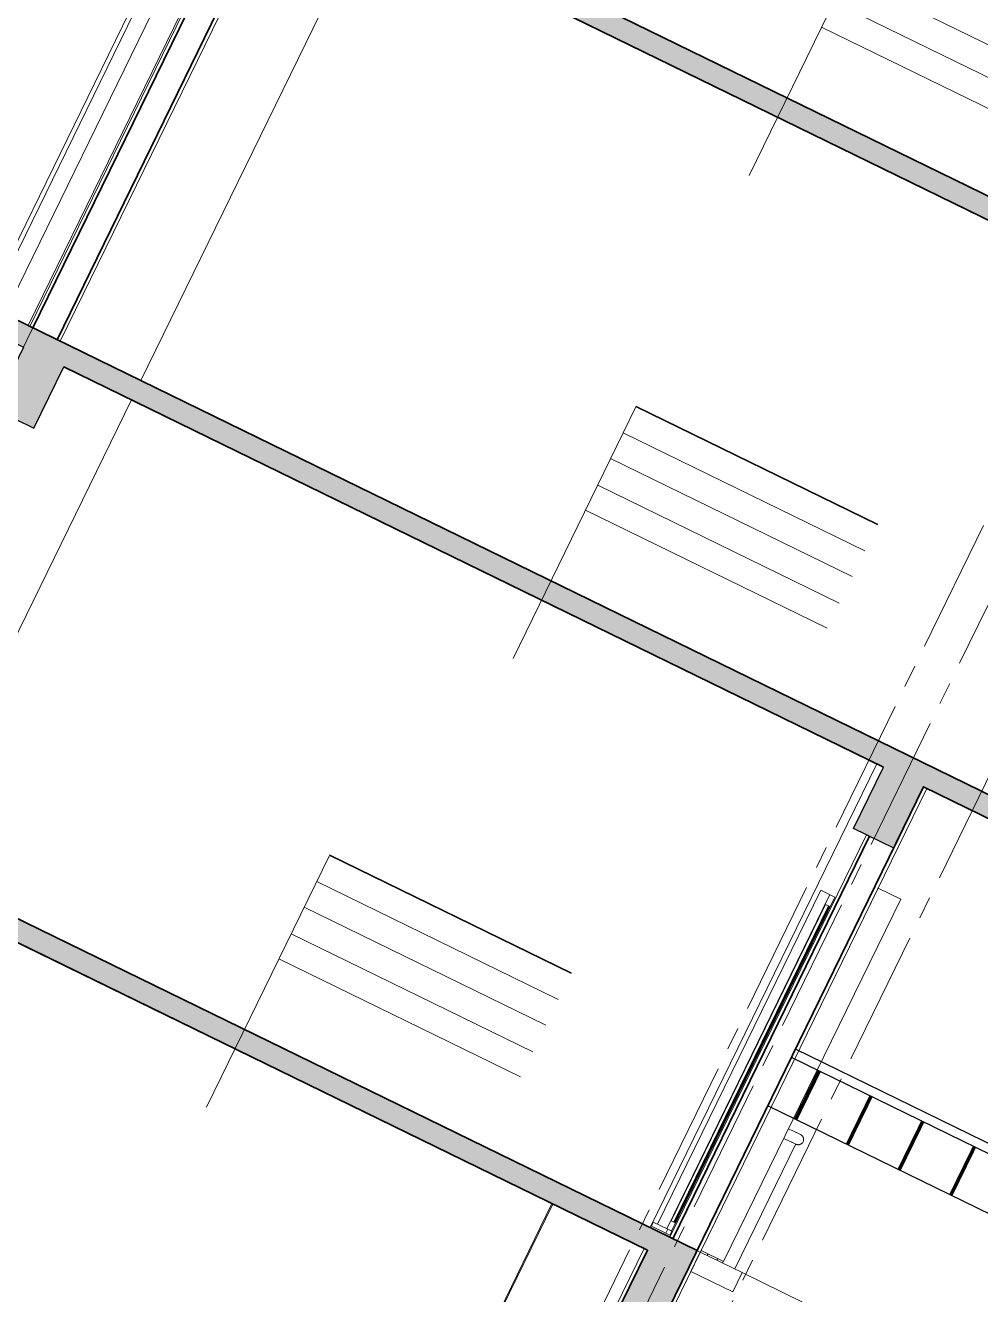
# Model space of a CAD drawing. Header units: millimetres. Extents: x 1373 to 40779, y 1939 to 6439.
# Drawn here: x 4566.8 to 4700.1, y 5705.4 to 5882.4 of the extents above; entities that cross this region are included whole.
import ezdxf

# ---------------------------------------------------------------- set-up
doc = ezdxf.new("R2010")
doc.units = ezdxf.units.MM
doc.linetypes.add('IMPORT-CENTER2', pattern=[112.5, 75, -12.5, 12.5, -12.5])
for name, color, linetype, lineweight in [('A-DETL', 6, 'Continuous', 30), ('A-DETL-GENF', 92, 'Continuous', 18), ('A-DOOR', 31, 'Continuous', 18), ('A-DOOR-FRAM', 31, 'Continuous', 18), ('A-FLOR-FNSH', 192, 'Continuous', 35), ('A-GLAZ', 151, 'Continuous', 18), ('A-WALL', 20, 'Continuous', 9), ('A-WALL-FNSH', 113, 'Continuous', 18), ('HESAPLAMALAR', 2, 'Continuous', 30), ('S-COLS', 52, 'Continuous', 9), ('S-GRID', 252, 'IMPORT-CENTER2', 5), ('YAZI', 2, 'Continuous', 18)]:
    doc.layers.add(name, color=color, linetype=linetype, lineweight=lineweight)
pattern_1 = [(45, (-21729.413, 4039.7565), (-4.490128, 4.490128), []), (45, (-21724.923, 4039.7565), (-4.490128, 4.490128), [3.175, -1.5875])]

# ---------------------------------------------------------------- blocks, each defined once
blk = doc.blocks.new('Tpl Variable Casement1 - _FRANSUZ-V25-Schnitt 0')
at = {"layer": 'A-GLAZ'}
for p, q in [((485.02, 26), (471.01, 26)), ((471.01, 26), (471.01, -199)), ((485.02, -199), (485.02, 26)), ((448.42, 11), (448.42, -196.5)), ((448.68, -191.5), (448.68, 5)), ((448.68, 5), (450.89, 5)), ((450.48, 5), (450.48, -191.5)), ((450.89, 4.01), (450.52, 4.01)), ((450.52, 4.01), (450.89, 3.77)), ((450.52, 4.01), (450.52, -189.71)), ((450.89, 5), (450.89, -191.5)), ((451.14, -191.5), (451.14, 5)), ((451.14, 5), (451.44, 5)), ((492.37, -116.47), (485.02, -116.47)), ((492.37, -116.47), (489.61, -116.47)), ((485.02, -122.47), (492.37, -122.47)), ((489.61, -122.47), (492.37, -122.47)), ((492.37, -122.36), (492.37, -200)), ((450.52, -189.71), (450.89, -189.47)), ((450.89, -189.71), (450.52, -189.71)), ((440.12, -196.5), (449.03, -196.5)), ((440.12, -199), (440.12, -196.5)), ((450.89, -191.5), (448.68, -191.5)), ((449.03, -196.5), (451.53, -196.5)), ((449.03, -196.5), (449.03, -199)), ((451.42, -191.5), (451.14, -191.5)), ((451.53, -196.5), (451.53, -199)), ((449.03, -199), (440.12, -199)), ((451.53, -199), (449.03, -199)), ((471.01, -199), (485.02, -199)), ((497.03, -200), (471.01, -200)), ((471.01, -200), (471.01, -212)), ((475.28, -199), (475.28, -200)), ((475.35, -200), (475.35, -199)), ((481.34, -200), (481.34, -199)), ((484.74, -199), (484.74, -200)), ((484.81, -200), (484.81, -199)), ((497.03, -212), (497.03, -200)), ((471.01, -212), (497.03, -212))]:
    blk.add_line(p, q, dxfattribs=at)
for points, knots in [([(492.37, -116.47), (492.44, -116.47), (492.57, -116.47), (492.78, -116.49), (492.98, -116.52), (493.18, -116.57), (493.37, -116.63), (493.56, -116.7), (493.75, -116.78), (493.93, -116.87), (494.11, -116.97), (494.33, -117.13), (494.53, -117.3), (494.72, -117.49), (494.89, -117.69), (495.08, -117.96), (495.26, -118.32), (495.44, -118.81), (495.49, -119.21), (495.49, -119.47)], [0.5, 0.5, 0.5, 0.5, 0.5208333, 0.5416667, 0.5625, 0.5833333, 0.6041667, 0.625, 0.6458333, 0.6666667, 0.6875, 0.7083333, 0.75, 0.7708333, 0.7916667, 0.8333333, 0.875, 0.9166667, 1, 1, 1, 1]), ([(495.49, -119.47), (495.49, -119.73), (495.44, -120.12), (495.26, -120.62), (495.08, -120.97), (494.89, -121.25), (494.72, -121.45), (494.53, -121.64), (494.28, -121.86), (493.99, -122.04), (493.75, -122.16), (493.56, -122.24), (493.37, -122.31), (493.18, -122.37), (492.98, -122.41), (492.78, -122.45), (492.57, -122.46), (492.44, -122.47), (492.37, -122.47)], [0, 0, 0, 0, 0.0833333, 0.125, 0.1666667, 0.2083333, 0.2291667, 0.25, 0.2916667, 0.3333333, 0.3541667, 0.375, 0.3958333, 0.4166667, 0.4375, 0.4583333, 0.4791667, 0.5, 0.5, 0.5, 0.5])]:
    blk.add_open_spline(points, degree=3, knots=knots, dxfattribs=at)
blk = doc.blocks.new('STB Stütze - rechteckig - 35-70-2122864-Schnitt 0')
at = {"layer": 'S-COLS'}
blk.add_line((385.25, -212), (385.25, -500), dxfattribs=at)
blk = doc.blocks.new('_MB_KAPI_CAMLI_B - _m_kapı_100_camlı-1990218-Schnitt 0')
at = {"layer": 'A-DOOR-FRAM'}
for p in [(-92.96, 400), (-91.96, 617.5)]:
    blk.add_line(p, (-92.96, 617.5), dxfattribs=at)
blk = doc.blocks.new('KOEWKOEW')
at = {"layer": 'YAZI', "linetype": 'Continuous', "lineweight": 0}
for p, q in [((28185.88, 4635.87), (28335.91, 4635.87)), ((28185.88, 4635.87), (28185.96, 4479.1)), ((28335.91, 4635.43), (28185.88, 4635.43)), ((28335.91, 4619.25), (28185.88, 4619.25)), ((28335.91, 4603.25), (28185.88, 4603.25)), ((28335.91, 4586.84), (28185.88, 4586.84)), ((28335.91, 4571.25), (28185.86, 4571.25))]:
    blk.add_line(p, q, dxfattribs=at)
blk = doc.blocks.new('A$C189a16f2')
at = {"layer": 'A-DETL-GENF'}
h = blk.add_hatch(dxfattribs=at)
h.set_pattern_fill('ANSI33', color=153, style=0)
h.set_pattern_definition(pattern_1)
h.paths.add_polyline_path([(723.51, 1278.02), (748.51, 1278.02), (748.51, 1316.02), (1274.79, 1316.02), (1274.79, 1278.02), (1299.79, 1278.02), (1299.79, 1328.02), (723.51, 1328.02), (572.04, 1328.02), (572.04, 1316.02), (723.51, 1316.02)])
h.paths.add_polyline_path([(1739.79, 1316.02), (2248.76, 1316.02), (2248.76, 1278.02), (2273.76, 1278.02), (2273.76, 1316.02), (2373.85, 1316.02), (2373.85, 1328.02), (1564.79, 1328.02), (1564.79, 1316.02), (1714.79, 1316.02), (1714.79, 1278.02), (1739.79, 1278.02)])
h = blk.add_hatch(dxfattribs=at)
h.set_pattern_fill('ANSI33', color=153, style=0)
h.set_pattern_definition(pattern_1)
h.paths.add_polyline_path([(1714.79, 978.02), (1739.79, 978.02), (1739.79, 1016.02), (2248.76, 1016.02), (2248.76, 978.02), (2273.76, 978.02), (2273.76, 1016.02), (2373.85, 1016.02), (2373.85, 1028.02), (1564.79, 1028.02), (1564.79, 1016.02), (1714.79, 1016.02)])
h.paths.add_polyline_path([(1299.79, 1028.02), (723.51, 1028.02), (572.04, 1028.02), (572.04, 1016.02), (723.51, 1016.02), (723.51, 978.02), (748.51, 978.02), (748.51, 1016.02), (1274.79, 1016.02), (1274.79, 978.02), (1299.79, 978.02)])
h = blk.add_hatch(dxfattribs=at)
h.set_pattern_fill('ANSI33', color=153, style=0)
h.set_pattern_definition(pattern_1)
h.paths.add_polyline_path([(748.52, 428.02), (748.52, 716.02), (1274.79, 716.02), (1274.79, 678.02), (1299.79, 678.02), (1299.79, 728.02), (748.52, 728.02), (723.51, 728.02), (723.52, 428.02), (673.52, 428.02), (673.52, 368.02), (2274.02, 368.02), (2274.02, 398.02), (2560.06, 398.02), (2574.04, 398.02), (2574.04, 428.02), (2574.04, 728.02), (2549.02, 728.02), (2549.02, 428.02), (2273.76, 428.02), (2273.76, 728.02), (2248.73, 728.02), (1564.79, 728.02), (1564.79, 716.02), (1714.79, 716.02), (1714.79, 678.02), (1739.79, 678.02), (1739.79, 716.02), (2248.73, 716.02), (2248.73, 428.02)])
at = {"layer": 'A-DETL'}
for points in [[(2373.85, 1328.02), (1564.79, 1328.02)], [(2373.85, 1328.02), (2373.85, 1316.02), (2273.76, 1316.02), (2273.76, 1278.02), (2248.76, 1278.02), (2248.76, 1316.02), (1739.79, 1316.02)], [(1564.79, 1028.02), (1564.79, 1016.02), (1714.79, 1016.02), (1714.79, 978.02), (1739.79, 978.02), (1739.79, 1016.02)], [(2373.85, 1028.02), (1564.79, 1028.02)], [(2373.85, 1028.02), (2373.85, 1016.02), (2273.76, 1016.02), (2273.76, 978.02), (2248.76, 978.02), (2248.76, 1016.02), (1739.79, 1016.02)], [(748.52, 728.02), (723.51, 728.02), (723.52, 428.02), (673.52, 428.02), (673.52, 368.02), (2274.02, 368.02), (2274.02, 398.02), (2560.06, 398.02), (2574.04, 398.02), (2574.04, 428.02), (2574.04, 728.02), (2549.02, 728.02), (2549.02, 428.02), (2273.76, 428.02), (2273.76, 728.02), (2248.73, 728.02)], [(2248.73, 728.02), (1564.79, 728.02)], [(2248.73, 716.02), (2248.73, 428.02), (748.52, 428.02), (748.52, 716.02)], [(2248.73, 716.02), (1739.79, 716.02)]]:
    blk.add_lwpolyline(points, dxfattribs=at)
at = {"layer": 'A-DOOR-FRAM'}
for p, q in [((1697.29, 1028.02), (1697.29, 1245.52)), ((1685.79, 1234.02), (1685.79, 1028.02)), ((1688.29, 1236.52), (1688.29, 1028.02))]:
    blk.add_line(p, q, dxfattribs=at)
at = {"layer": 'A-FLOR-FNSH', "color": 250}
for p, q in [((2358.84, 1328.02), (1564.79, 1328.02)), ((1739.79, 1316.02), (2248.76, 1316.02)), ((2358.84, 1028.02), (1564.79, 1028.02)), ((1739.79, 1016.02), (2248.76, 1016.02)), ((2273.76, 1016.02), (2373.85, 1016.02)), ((2248.73, 728.02), (1564.79, 728.02)), ((1739.79, 716.02), (2248.73, 716.02))]:
    blk.add_line(p, q, dxfattribs=at)
at = {"layer": 'A-WALL', "lineweight": 35}
for p, q in [((1714.79, 1028.02), (1714.79, 1316.02)), ((1729.79, 1028.02), (1729.79, 1278.02)), ((2273.76, 1016.02), (2273.76, 428.02)), ((2258.74, 978.02), (2258.74, 728.02)), ((2273.76, 728.02), (2248.73, 728.02)), ((2248.73, 716.02), (2248.73, 428.02))]:
    blk.add_line(p, q, dxfattribs=at)
at = {"layer": 'A-WALL'}
for p, q in [((1781.79, 1028.02), (1781.79, 1316.02)), ((1781.79, 728.02), (1781.79, 1016.02)), ((2244.59, 728.02), (2244.59, 1016.02)), ((2247.48, 731.52), (2247.48, 939.02)), ((2247.48, 939.02), (2256.17, 939.02)), ((2256.17, 939.02), (2256.17, 731.52)), ((2547.01, 728.02), (2301.78, 728.02)), ((2189.52, 428.02), (2189.52, 716.02))]:
    blk.add_line(p, q, dxfattribs=at)
at = {"layer": 'A-WALL-FNSH', "color": 7, "lineweight": 9}
for p, q in [((1712.79, 1316.02), (1712.79, 1028.02)), ((1731.79, 1028.02), (1731.79, 1278.02)), ((2275.76, 428.02), (2275.76, 1016.02)), ((2256.74, 978.02), (2256.74, 728.02)), ((2273.76, 728.02), (2275.76, 728.02)), ((2246.73, 716.02), (2246.73, 428.02))]:
    blk.add_line(p, q, dxfattribs=at)
at = {"layer": 'HESAPLAMALAR', "color": 8}
for points in [[(2552.99, 818.02), (2552.99, 853.02), (2273.76, 853.02)], [(2547.99, 818.02), (2547.99, 848.02), (2273.76, 848.02)], [(2560.06, 728.02), (2560.06, 818.02), (2273.76, 818.02)]]:
    blk.add_lwpolyline(points, dxfattribs=at)
at = {"layer": 'HESAPLAMALAR', "color": 8, "const_width": 2}
for points in [[(2291.04, 818.02), (2291.04, 848.02)], [(2323.15, 818.02), (2323.15, 848.02)], [(2355.27, 818.02), (2355.27, 848.02)], [(2387.39, 818.02), (2387.39, 848.02)]]:
    blk.add_lwpolyline(points, dxfattribs=at)
at = {"layer": 'S-GRID', "lineweight": 18}
for p, q in [((1714.79, 74.31), (1714.79, 2658.01)), ((2239.75, 74.31), (2239.75, 2658.01)), ((2261.52, 74.31), (2261.52, 2658.01)), ((2303.89, 74.31), (2303.89, 2658.01))]:
    blk.add_line(p, q, dxfattribs=at)
at = {"layer": 'A-DOOR'}
blk.add_blockref('_MB_KAPI_CAMLI_B - _m_kapı_100_camlı-1990218-Schnitt 0', (1804.75, 628.02), dxfattribs=at)
at = {"layer": 'A-GLAZ'}
blk.add_blockref('Tpl Variable Casement1 - _FRANSUZ-V25-Schnitt 0', (1804.75, 928.02), dxfattribs=at)
at = {"layer": 'HESAPLAMALAR', "linetype": 'ByBlock'}
for p in [(-26149.45, -3199.31), (-26149.45, -3499.31), (-26193.23, -3799.31)]:
    blk.add_blockref('KOEWKOEW', p, dxfattribs=at)
at = {"layer": 'S-COLS'}
blk.add_blockref('STB Stütze - rechteckig - 35-70-2122864-Schnitt 0', (1804.75, 928.02), dxfattribs=at)

msp = doc.modelspace()

# ---------------------------------------------------------------- block references
at = {"layer": 'HESAPLAMALAR', "color": 4, "xscale": 0.2499999999999999, "yscale": 0.2499999999999999, "zscale": 0.2499999999999999, "rotation": 333.9650679197362}
msp.add_blockref('A$C189a16f2', (4069.89, 5797.47), dxfattribs=at)

doc.saveas('drawing.dxf')
